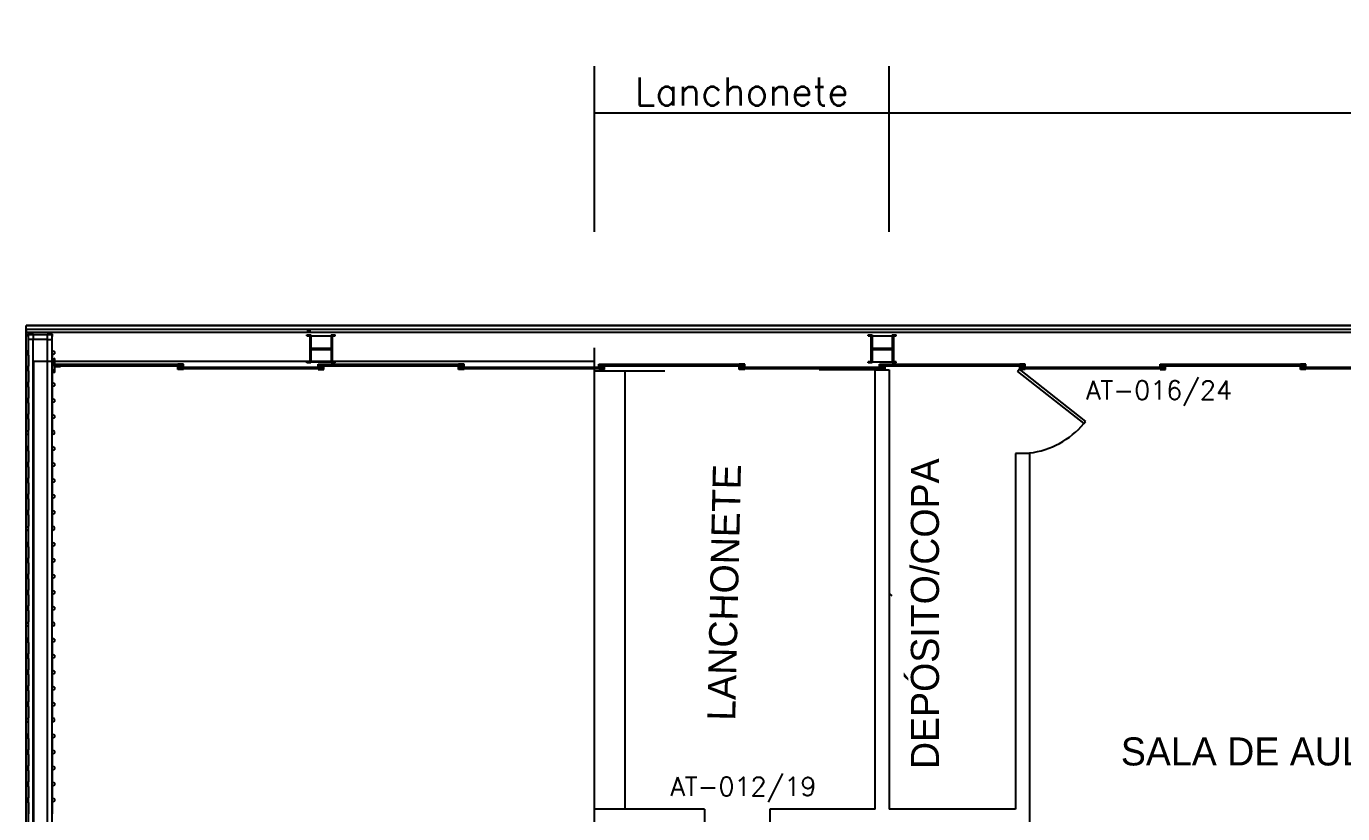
# Model space of a CAD drawing. Header units: millimetres. Extents: x 3281 to 3401, y 1379 to 1410.
# Drawn here: x 3281.09 to 3295.16, y 1401.58 to 1410 of the extents above; entities that cross this region are included whole.
import ezdxf
from ezdxf.enums import TextEntityAlignment as Align

# ---------------------------------------------------------------- set-up
doc = ezdxf.new("R2010")
doc.units = ezdxf.units.MM
for name, color, linetype in [('3', 2, 'Continuous'), ('ENDEREÇO', 2, 'Continuous'), ('MATRIZ', 2, 'Continuous'), ('MATRIZ-1', 1, 'Continuous'), ('TEXTO', 2, 'Continuous'), ('TEXTO-CENTRO-CUSTO', 2, 'Continuous')]:
    doc.layers.add(name, color=color, linetype=linetype)
doc.styles.add('FONTE', font='FONTE.shx', dxfattribs={"height": 0.4})
doc.styles.add('ROMANS', font='simplex.shx', dxfattribs={"height": 0.3})
doc.styles.add('UNB-100', font='simplex.shx', dxfattribs={"height": 0.2})
doc.dimstyles.new('1', dxfattribs={"dimtxt": 0.3, "dimasz": 0.18, "dimexe": 0.5, "dimexo": 1, "dimgap": 0.08, "dimtad": 1, "dimdec": 4, "dimzin": 12, "dimdsep": 46, "dimtxsty": 'ROMANS', "dimblk1": 'NONE', "dimblk2": 'NONE', "dimsah": 1, "dimcen": 0, "dimclrd": 2, "dimclre": 2, "dimclrt": 2, "dimadec": 0, "dimazin": 0, "dimtfac": 1, "dimtdec": 4, "dimtofl": 0, "dimtmove": 2, "dimatfit": 3, "dimldrblk": 'NONE', "dimfxl": 1, "dimtolj": 1, "dimtzin": 4, "dimarcsym": 0})

# ---------------------------------------------------------------- blocks, each defined once
blk = doc.blocks.new('*D33')
at = {"layer": 'DEFPOINTS', "color": 0, "linetype": 'Continuous', "transparency": 16777216}
for p in [(3290.313, 1409.069), (3290.313, 1406.799), (3338.322, 1406.799)]:
    blk.add_point(p, dxfattribs=at)
at = {"layer": 'TEXTO-CENTRO-CUSTO', "color": 2, "linetype": 'Continuous', "lineweight": -2, "transparency": 16777216}
for p, q in [((3290.313, 1407.799), (3290.313, 1409.569)), ((3338.322, 1407.799), (3338.322, 1409.569)), ((3338.322, 1409.069), (3290.313, 1409.069))]:
    blk.add_line(p, q, dxfattribs=at)
at = {"layer": 'TEXTO-CENTRO-CUSTO', "color": 2, "linetype": 'Continuous', "transparency": 16777216, "insert": (3314.318, 1409.299), "char_height": 0.3, "attachment_point": 5, "style": 'ROMANS'}
blk.add_mtext('\\A1;Salas de Aula', dxfattribs=at)
blk = doc.blocks.new('_NONE')
at = {"color": 0, "linetype": 'ByBlock'}
blk.add_circle((0, 0), 0.25, dxfattribs=at)
blk = doc.blocks.new('*D34')
at = {"layer": 'DEFPOINTS', "color": 0, "linetype": 'Continuous', "transparency": 16777216}
for p in [(3287.164, 1409.069), (3287.164, 1406.799), (3290.313, 1406.799)]:
    blk.add_point(p, dxfattribs=at)
at = {"layer": 'TEXTO-CENTRO-CUSTO', "color": 2, "linetype": 'Continuous', "lineweight": -2, "transparency": 16777216}
for p, q in [((3287.164, 1407.799), (3287.164, 1409.569)), ((3290.313, 1407.799), (3290.313, 1409.569)), ((3290.313, 1409.069), (3287.164, 1409.069))]:
    blk.add_line(p, q, dxfattribs=at)
at = {"layer": 'TEXTO-CENTRO-CUSTO', "color": 2, "linetype": 'Continuous', "transparency": 16777216, "insert": (3288.739, 1409.299), "char_height": 0.3, "attachment_point": 5, "style": 'ROMANS'}
blk.add_mtext('\\A1;Lanchonete', dxfattribs=at)

msp = doc.modelspace()

# ---------------------------------------------------------------- linework, layer by layer
msp.add_line((3287.16446, 1406.31487), (3287.16446, 1406.55773))
msp.add_lwpolyline([(3281.08946, 1406.79859), (3401.38888, 1406.79859), (3401.38888, 1382.29859), (3281.08946, 1382.29859)], close=True)
at = {"layer": 'MATRIZ'}
for p, q in [((3287.16446, 1401.62597), (3287.16446, 1406.31487)), ((3287.16446, 1406.31487), (3287.48946, 1406.31487)), ((3287.48946, 1406.31487), (3287.48946, 1401.62597)), ((3287.48946, 1406.31487), (3287.91446, 1406.31487)), ((3290.16446, 1406.32418), (3289.56446, 1406.32418)), ((3290.16446, 1401.62597), (3290.16446, 1406.32418)), ((3290.16446, 1406.32418), (3290.31446, 1406.32418)), ((3290.31446, 1406.32418), (3290.31446, 1401.62597)), ((3291.68607, 1406.30573), (3291.7046, 1406.32933)), ((3291.68607, 1406.30573), (3292.39434, 1405.74975)), ((3291.7046, 1406.32933), (3292.41287, 1405.77335)), ((3292.39434, 1405.74975), (3292.41287, 1405.77335)), ((3291.81446, 1405.42965), (3291.66446, 1405.42829)), ((3291.66446, 1405.42829), (3291.66446, 1401.62597)), ((3291.81446, 1405.42965), (3291.81446, 1397.48479)), ((3290.3442, 1403.90888), (3290.32266, 1403.92976)), ((3287.16446, 1396.4287), (3287.16446, 1401.62597)), ((3288.33946, 1401.62597), (3287.16446, 1401.62597)), ((3288.33946, 1401.62597), (3288.33946, 1401.47597)), ((3289.03946, 1401.62597), (3289.03946, 1401.47597)), ((3290.16446, 1401.62597), (3289.03946, 1401.62597)), ((3291.66446, 1401.62597), (3290.31446, 1401.62597))]:
    msp.add_line(p, q, dxfattribs=at)
at = {"layer": 'MATRIZ', "color": 1}
msp.add_arc((3291.7046, 1406.33001), 0.90136, 277.001161, 319.927057, dxfattribs=at)
at = {"layer": 'MATRIZ-1'}
for p, q in [((3281.08946, 1382.29859), (3281.08946, 1406.79859)), ((3401.38888, 1406.79859), (3281.08946, 1406.79859)), ((3363.73388, 1406.75343), (3281.08946, 1406.75343)), ((3281.08946, 1406.75343), (3281.08946, 1406.72131)), ((3363.73388, 1406.72343), (3281.08946, 1406.72343)), ((3281.15746, 1406.72131), (3281.08946, 1406.72131)), ((3281.10293, 1406.67935), (3281.10293, 1406.70535)), ((3281.15746, 1406.70535), (3281.10293, 1406.70535)), ((3281.11446, 1406.64935), (3281.11446, 1406.69935)), ((3281.36446, 1406.69935), (3281.11446, 1406.69935)), ((3281.15746, 1406.70535), (3281.15746, 1406.72131)), ((3281.16446, 1406.64935), (3281.16446, 1406.69935)), ((3281.32046, 1406.72253), (3281.29646, 1406.72253)), ((3281.32146, 1406.72253), (3281.29646, 1406.72253)), ((3281.31446, 1406.64935), (3281.31446, 1406.69935)), ((3281.32146, 1406.70535), (3281.32146, 1406.72253)), ((3281.32146, 1406.70535), (3281.37041, 1406.70535)), ((3281.36446, 1406.70335), (3281.36446, 1406.70335)), ((3281.36446, 1406.70335), (3281.36446, 1406.70335)), ((3281.36446, 1406.64935), (3281.36446, 1406.69935)), ((3281.37041, 1406.67935), (3281.37041, 1406.70535)), ((3284.08946, 1406.74859), (3284.13146, 1406.74859)), ((3284.08946, 1406.69859), (3284.13146, 1406.69859)), ((3284.08946, 1406.68659), (3284.08946, 1406.69859)), ((3284.13146, 1406.69859), (3284.13146, 1406.39859)), ((3284.34746, 1406.69859), (3284.38946, 1406.69859)), ((3284.34746, 1406.69859), (3284.34746, 1406.39859)), ((3284.38946, 1406.68659), (3284.38946, 1406.69859)), ((3290.08946, 1406.68659), (3290.08946, 1406.69859)), ((3290.08946, 1406.69859), (3290.13146, 1406.69859)), ((3290.13146, 1406.69859), (3290.13146, 1406.39859)), ((3290.34746, 1406.69859), (3290.34746, 1406.39859)), ((3290.34746, 1406.69859), (3290.38946, 1406.69859)), ((3290.38946, 1406.68659), (3290.38946, 1406.69859)), ((3281.11446, 1406.53213), (3281.11446, 1406.65293)), ((3281.16446, 1406.64935), (3281.11446, 1406.64935)), ((3281.11446, 1391.28016), (3281.11446, 1406.60393)), ((3281.16413, 1391.33016), (3281.16413, 1406.64935)), ((3281.31446, 1406.64935), (3281.16446, 1406.64935)), ((3281.31413, 1391.33016), (3281.31413, 1406.64935)), ((3281.31446, 1406.64935), (3281.36446, 1406.64935)), ((3281.36446, 1391.28016), (3281.36446, 1406.64935)), ((3281.36446, 1406.42059), (3281.36446, 1406.64935)), ((3281.36446, 1406.53213), (3281.36446, 1406.64935)), ((3284.08946, 1406.68659), (3284.11946, 1406.68659)), ((3284.11946, 1406.68659), (3284.11946, 1406.41059)), ((3284.13146, 1406.68659), (3284.34746, 1406.68659)), ((3284.35946, 1406.68659), (3284.38946, 1406.68659)), ((3284.35946, 1406.68659), (3284.35946, 1406.41059)), ((3290.08946, 1406.68659), (3290.11946, 1406.68659)), ((3290.11946, 1406.68659), (3290.11946, 1406.41059)), ((3290.13146, 1406.68659), (3290.34746, 1406.68659)), ((3290.35946, 1406.68659), (3290.35946, 1406.41059)), ((3290.35946, 1406.68659), (3290.38946, 1406.68659)), ((3281.11446, 1406.53213), (3281.08946, 1406.51963)), ((3281.08946, 1406.51963), (3281.08946, 1406.49463)), ((3281.08946, 1406.49463), (3281.11446, 1406.48213)), ((3281.11446, 1406.48213), (3281.11446, 1406.36167)), ((3281.36446, 1406.53213), (3281.38946, 1406.51963)), ((3281.38946, 1406.49463), (3281.36446, 1406.48213)), ((3281.36446, 1406.48213), (3281.36446, 1406.36167)), ((3281.36446, 1406.43981), (3281.38946, 1406.43981)), ((3281.36446, 1406.43981), (3281.36446, 1406.41481)), ((3281.38946, 1406.51963), (3281.38946, 1406.49463)), ((3281.39446, 1406.44481), (3281.38946, 1406.44481)), ((3281.38946, 1406.29481), (3281.38946, 1406.44481)), ((3281.38946, 1406.41481), (3281.38946, 1406.43981)), ((3281.39446, 1406.29481), (3281.39446, 1406.44481)), ((3284.13146, 1406.55459), (3284.34746, 1406.55459)), ((3284.13146, 1406.54259), (3284.34746, 1406.54259)), ((3290.13146, 1406.55459), (3290.34746, 1406.55459)), ((3290.13146, 1406.54259), (3290.34746, 1406.54259)), ((3281.11446, 1406.36167), (3281.08946, 1406.34917)), ((3281.08946, 1406.34917), (3281.08946, 1406.32417)), ((3281.08946, 1406.32417), (3281.11446, 1406.31167)), ((3281.11446, 1406.31167), (3281.11446, 1406.19053)), ((3281.36446, 1406.41481), (3281.38946, 1406.41481)), ((3281.36446, 1406.32474), (3281.38946, 1406.32474)), ((3281.36446, 1406.32474), (3281.36446, 1406.29974)), ((3281.36446, 1406.29974), (3281.38946, 1406.29974)), ((3281.36446, 1406.29974), (3281.36446, 1406.19053)), ((3281.38946, 1406.29974), (3281.38946, 1406.32474)), ((3281.39446, 1406.29481), (3281.38946, 1406.29481)), ((3281.39446, 1406.38481), (3281.45446, 1406.38481)), ((3281.39446, 1406.35481), (3281.39446, 1406.38481)), ((3281.45446, 1406.35481), (3281.39446, 1406.35481)), ((3281.40146, 1406.37925), (3281.40146, 1406.36325)), ((3282.76246, 1406.37925), (3281.40146, 1406.37925)), ((3282.74946, 1406.36325), (3281.40146, 1406.36325)), ((3282.76246, 1406.36325), (3281.40146, 1406.36325)), ((3282.76946, 1406.38625), (3282.70946, 1406.38625)), ((3282.70946, 1406.35625), (3282.76946, 1406.35625)), ((3282.70946, 1406.32625), (3282.70946, 1406.35625)), ((3282.76946, 1406.32625), (3282.70946, 1406.32625)), ((3284.26246, 1406.34925), (3282.71646, 1406.34925)), ((3282.71646, 1406.34925), (3282.71646, 1406.33325)), ((3284.26246, 1406.33325), (3282.71646, 1406.33325)), ((3282.76246, 1406.36325), (3282.76246, 1406.37925)), ((3282.76946, 1406.35625), (3282.76946, 1406.38625)), ((3284.08946, 1406.39859), (3284.08946, 1406.41059)), ((3284.11946, 1406.41059), (3284.08946, 1406.41059)), ((3284.13146, 1406.39859), (3284.08946, 1406.39859)), ((3284.13146, 1406.41059), (3284.34746, 1406.41059)), ((3284.20946, 1406.38625), (3284.26946, 1406.38625)), ((3284.20946, 1406.35625), (3284.20946, 1406.38625)), ((3284.26946, 1406.35625), (3284.20946, 1406.35625)), ((3284.20946, 1406.32625), (3284.26946, 1406.32625)), ((3284.21646, 1406.36325), (3284.21646, 1406.37925)), ((3285.76246, 1406.37925), (3284.21646, 1406.37925)), ((3285.76246, 1406.36325), (3284.21646, 1406.36325)), ((3284.26246, 1406.34925), (3284.26246, 1406.33325)), ((3284.26946, 1406.32625), (3284.26946, 1406.35625)), ((3284.38946, 1406.39859), (3284.34746, 1406.39859)), ((3284.38946, 1406.41059), (3284.35946, 1406.41059)), ((3284.38946, 1406.39859), (3284.38946, 1406.41059)), ((3285.76946, 1406.38625), (3285.70946, 1406.38625)), ((3285.70946, 1406.35625), (3285.76946, 1406.35625)), ((3285.70946, 1406.32625), (3285.70946, 1406.35625)), ((3285.76946, 1406.32625), (3285.70946, 1406.32625)), ((3285.71646, 1406.34925), (3285.71646, 1406.33325)), ((3287.26246, 1406.34925), (3285.71646, 1406.34925)), ((3287.26246, 1406.33325), (3285.71646, 1406.33325)), ((3285.76246, 1406.36325), (3285.76246, 1406.37925)), ((3285.76946, 1406.35625), (3285.76946, 1406.38625)), ((3287.20946, 1406.38625), (3287.26946, 1406.38625)), ((3287.20946, 1406.35625), (3287.20946, 1406.38625)), ((3287.26946, 1406.35625), (3287.20946, 1406.35625)), ((3287.20946, 1406.32625), (3287.26946, 1406.32625)), ((3288.76246, 1406.37925), (3287.21646, 1406.37925)), ((3287.21646, 1406.36325), (3287.21646, 1406.37925)), ((3288.76246, 1406.36325), (3287.21646, 1406.36325)), ((3287.26246, 1406.34925), (3287.26246, 1406.33325)), ((3287.26946, 1406.32625), (3287.26946, 1406.35625)), ((3288.76946, 1406.38625), (3288.70946, 1406.38625)), ((3288.70946, 1406.35625), (3288.76946, 1406.35625)), ((3288.70946, 1406.32625), (3288.70946, 1406.35625)), ((3288.76946, 1406.32625), (3288.70946, 1406.32625)), ((3288.71646, 1406.34925), (3288.71646, 1406.33325)), ((3290.26246, 1406.34925), (3288.71646, 1406.34925)), ((3290.26246, 1406.33325), (3288.71646, 1406.33325)), ((3288.76246, 1406.36325), (3288.76246, 1406.37925)), ((3288.76946, 1406.35625), (3288.76946, 1406.38625)), ((3290.11946, 1406.41059), (3290.08946, 1406.41059)), ((3290.08946, 1406.39859), (3290.08946, 1406.41059)), ((3290.13146, 1406.39859), (3290.08946, 1406.39859)), ((3290.13146, 1406.41059), (3290.34746, 1406.41059)), ((3290.20946, 1406.38625), (3290.26946, 1406.38625)), ((3290.20946, 1406.35625), (3290.20946, 1406.38625)), ((3290.26946, 1406.35625), (3290.20946, 1406.35625)), ((3290.20946, 1406.32625), (3290.26946, 1406.32625)), ((3290.21646, 1406.36325), (3290.21646, 1406.37925)), ((3291.76246, 1406.37925), (3290.21646, 1406.37925)), ((3291.76246, 1406.36325), (3290.21646, 1406.36325)), ((3290.26246, 1406.34925), (3290.26246, 1406.33325)), ((3290.26946, 1406.32625), (3290.26946, 1406.35625)), ((3290.38946, 1406.39859), (3290.34746, 1406.39859)), ((3290.38946, 1406.41059), (3290.35946, 1406.41059)), ((3290.38946, 1406.39859), (3290.38946, 1406.41059)), ((3291.76946, 1406.38625), (3291.70946, 1406.38625)), ((3291.70946, 1406.35625), (3291.76946, 1406.35625)), ((3291.70946, 1406.32625), (3291.70946, 1406.35625)), ((3291.76946, 1406.32625), (3291.70946, 1406.32625)), ((3293.26246, 1406.34925), (3291.71646, 1406.34925)), ((3291.71646, 1406.34925), (3291.71646, 1406.33325)), ((3293.26246, 1406.33325), (3291.71646, 1406.33325)), ((3291.76246, 1406.36325), (3291.76246, 1406.37925)), ((3291.76946, 1406.35625), (3291.76946, 1406.38625)), ((3293.20946, 1406.38625), (3293.26946, 1406.38625)), ((3293.20946, 1406.35625), (3293.20946, 1406.38625)), ((3293.26946, 1406.35625), (3293.20946, 1406.35625)), ((3293.20946, 1406.32625), (3293.26946, 1406.32625)), ((3294.76246, 1406.37925), (3293.21646, 1406.37925)), ((3293.21646, 1406.36325), (3293.21646, 1406.37925)), ((3294.76246, 1406.36325), (3293.21646, 1406.36325)), ((3293.26246, 1406.34925), (3293.26246, 1406.33325)), ((3293.26946, 1406.32625), (3293.26946, 1406.35625)), ((3294.76946, 1406.38625), (3294.70946, 1406.38625)), ((3294.70946, 1406.35625), (3294.76946, 1406.35625)), ((3294.70946, 1406.32625), (3294.70946, 1406.35625)), ((3294.76946, 1406.32625), (3294.70946, 1406.32625)), ((3296.26246, 1406.34925), (3294.71646, 1406.34925)), ((3294.71646, 1406.34925), (3294.71646, 1406.33325)), ((3296.26246, 1406.33325), (3294.71646, 1406.33325)), ((3294.76246, 1406.36325), (3294.76246, 1406.37925)), ((3294.76946, 1406.35625), (3294.76946, 1406.38625)), ((3281.11446, 1406.19053), (3281.08946, 1406.17803)), ((3281.08946, 1406.17803), (3281.08946, 1406.15303)), ((3281.08946, 1406.15303), (3281.11446, 1406.14053)), ((3281.11446, 1406.14053), (3281.11446, 1406.01973)), ((3281.36446, 1406.27059), (3281.36446, 1406.19053)), ((3281.36446, 1406.19053), (3281.38946, 1406.17803)), ((3281.38946, 1406.15303), (3281.36446, 1406.14053)), ((3281.36446, 1406.14053), (3281.36446, 1406.01973)), ((3281.38946, 1406.17803), (3281.38946, 1406.15303)), ((3281.11446, 1406.01973), (3281.08946, 1406.00723)), ((3281.08946, 1406.00723), (3281.08946, 1405.98223)), ((3281.36446, 1406.01973), (3281.38946, 1406.00723)), ((3281.38946, 1406.00723), (3281.38946, 1405.98223)), ((3281.08946, 1405.98223), (3281.11446, 1405.96973)), ((3281.11446, 1405.96973), (3281.11446, 1405.84893)), ((3281.38946, 1405.98223), (3281.36446, 1405.96973)), ((3281.36446, 1405.96973), (3281.36446, 1405.84893)), ((3281.11446, 1405.84893), (3281.08946, 1405.83643)), ((3281.08946, 1405.83643), (3281.08946, 1405.81143)), ((3281.08946, 1405.81143), (3281.11446, 1405.79893)), ((3281.11446, 1405.79893), (3281.11446, 1405.67813)), ((3281.36446, 1405.84893), (3281.38946, 1405.83643)), ((3281.38946, 1405.81143), (3281.36446, 1405.79893)), ((3281.36446, 1405.79893), (3281.36446, 1405.67813)), ((3281.38946, 1405.83643), (3281.38946, 1405.81143)), ((3281.08946, 1405.66563), (3281.11446, 1405.67813)), ((3281.08946, 1405.64063), (3281.08946, 1405.66563)), ((3281.08946, 1405.64063), (3281.11446, 1405.62813)), ((3281.11446, 1405.50733), (3281.11446, 1405.62813)), ((3281.38946, 1405.66563), (3281.36446, 1405.67813)), ((3281.38946, 1405.64063), (3281.36446, 1405.62813)), ((3281.36446, 1405.50733), (3281.36446, 1405.62813)), ((3281.38946, 1405.64063), (3281.38946, 1405.66563)), ((3281.11446, 1405.50733), (3281.08946, 1405.49483)), ((3281.08946, 1405.49483), (3281.08946, 1405.46983)), ((3281.08946, 1405.46983), (3281.11446, 1405.45733)), ((3281.11446, 1405.45733), (3281.11446, 1405.33687)), ((3281.36446, 1405.50733), (3281.38946, 1405.49483)), ((3281.38946, 1405.46983), (3281.36446, 1405.45733)), ((3281.36446, 1405.45733), (3281.36446, 1405.33687)), ((3281.38946, 1405.49483), (3281.38946, 1405.46983)), ((3281.11446, 1405.33687), (3281.08946, 1405.32437)), ((3281.08946, 1405.32437), (3281.08946, 1405.29937)), ((3281.08946, 1405.29937), (3281.11446, 1405.28687)), ((3281.36446, 1405.33687), (3281.38946, 1405.32437)), ((3281.38946, 1405.29937), (3281.36446, 1405.28687)), ((3281.38946, 1405.32437), (3281.38946, 1405.29937)), ((3281.11446, 1405.16573), (3281.08946, 1405.15323)), ((3281.08946, 1405.15323), (3281.08946, 1405.12823)), ((3281.11446, 1405.28687), (3281.11446, 1405.16573)), ((3281.36446, 1405.28687), (3281.36446, 1405.16573)), ((3281.36446, 1405.16573), (3281.38946, 1405.15323)), ((3281.38946, 1405.15323), (3281.38946, 1405.12823)), ((3281.08946, 1405.12823), (3281.11446, 1405.11573)), ((3281.11446, 1405.11573), (3281.11446, 1404.99493)), ((3281.38946, 1405.12823), (3281.36446, 1405.11573)), ((3281.36446, 1405.11573), (3281.36446, 1404.99493)), ((3281.11446, 1404.99493), (3281.08946, 1404.98243)), ((3281.08946, 1404.98243), (3281.08946, 1404.95743)), ((3281.08946, 1404.95743), (3281.11446, 1404.94493)), ((3281.11446, 1404.94493), (3281.11446, 1404.82413)), ((3281.36446, 1404.99493), (3281.38946, 1404.98243)), ((3281.38946, 1404.95743), (3281.36446, 1404.94493)), ((3281.36446, 1404.94493), (3281.36446, 1404.82413)), ((3281.38946, 1404.98243), (3281.38946, 1404.95743)), ((3281.11446, 1404.82413), (3281.08946, 1404.81163)), ((3281.08946, 1404.81163), (3281.08946, 1404.78663)), ((3281.08946, 1404.78663), (3281.11446, 1404.77413)), ((3281.11446, 1404.77413), (3281.11446, 1404.65333)), ((3281.36446, 1404.82413), (3281.38946, 1404.81163)), ((3281.38946, 1404.78663), (3281.36446, 1404.77413)), ((3281.36446, 1404.77413), (3281.36446, 1404.65333)), ((3281.38946, 1404.81163), (3281.38946, 1404.78663)), ((3281.08946, 1404.64083), (3281.11446, 1404.65333)), ((3281.08946, 1404.61583), (3281.08946, 1404.64083)), ((3281.08946, 1404.61583), (3281.11446, 1404.60333)), ((3281.11446, 1404.48253), (3281.11446, 1404.60333)), ((3281.38946, 1404.64083), (3281.36446, 1404.65333)), ((3281.38946, 1404.61583), (3281.36446, 1404.60333)), ((3281.36446, 1404.48253), (3281.36446, 1404.60333)), ((3281.38946, 1404.61583), (3281.38946, 1404.64083)), ((3281.11446, 1404.48253), (3281.08946, 1404.47003)), ((3281.08946, 1404.47003), (3281.08946, 1404.44503)), ((3281.36446, 1404.48253), (3281.38946, 1404.47003)), ((3281.38946, 1404.47003), (3281.38946, 1404.44503)), ((3281.08946, 1404.44503), (3281.11446, 1404.43253)), ((3281.11446, 1404.31207), (3281.08946, 1404.29957)), ((3281.11446, 1404.43253), (3281.11446, 1404.31207)), ((3281.38946, 1404.44503), (3281.36446, 1404.43253)), ((3281.36446, 1404.43253), (3281.36446, 1404.31207)), ((3281.36446, 1404.31207), (3281.38946, 1404.29957)), ((3281.08946, 1404.29957), (3281.08946, 1404.27457)), ((3281.08946, 1404.27457), (3281.11446, 1404.26207)), ((3281.11446, 1404.26207), (3281.11446, 1404.14093)), ((3281.38946, 1404.27457), (3281.36446, 1404.26207)), ((3281.36446, 1404.26207), (3281.36446, 1404.14093)), ((3281.38946, 1404.29957), (3281.38946, 1404.27457)), ((3281.11446, 1404.14093), (3281.08946, 1404.12843)), ((3281.08946, 1404.12843), (3281.08946, 1404.10343)), ((3281.08946, 1404.10343), (3281.11446, 1404.09093)), ((3281.11446, 1404.09093), (3281.11446, 1403.97013)), ((3281.36446, 1404.14093), (3281.38946, 1404.12843)), ((3281.38946, 1404.10343), (3281.36446, 1404.09093)), ((3281.36446, 1404.09093), (3281.36446, 1403.97013)), ((3281.38946, 1404.12843), (3281.38946, 1404.10343)), ((3281.11446, 1403.97013), (3281.08946, 1403.95763)), ((3281.08946, 1403.95763), (3281.08946, 1403.93263)), ((3281.08946, 1403.93263), (3281.11446, 1403.92013)), ((3281.11446, 1403.92013), (3281.11446, 1403.79933)), ((3281.36446, 1403.97013), (3281.38946, 1403.95763)), ((3281.38946, 1403.93263), (3281.36446, 1403.92013)), ((3281.36446, 1403.92013), (3281.36446, 1403.79933)), ((3281.38946, 1403.95763), (3281.38946, 1403.93263)), ((3281.11446, 1403.79933), (3281.08946, 1403.78683)), ((3281.08946, 1403.78683), (3281.08946, 1403.76183)), ((3281.08946, 1403.76183), (3281.11446, 1403.74933)), ((3281.11446, 1403.74933), (3281.11446, 1403.62853)), ((3281.36446, 1403.79933), (3281.38946, 1403.78683)), ((3281.38946, 1403.76183), (3281.36446, 1403.74933)), ((3281.36446, 1403.74933), (3281.36446, 1403.62853)), ((3281.38946, 1403.78683), (3281.38946, 1403.76183)), ((3281.08946, 1403.61603), (3281.11446, 1403.62853)), ((3281.08946, 1403.59103), (3281.08946, 1403.61603)), ((3281.38946, 1403.61603), (3281.36446, 1403.62853)), ((3281.38946, 1403.59103), (3281.38946, 1403.61603)), ((3281.08946, 1403.59103), (3281.11446, 1403.57853)), ((3281.11446, 1403.45773), (3281.11446, 1403.57853)), ((3281.38946, 1403.59103), (3281.36446, 1403.57853)), ((3281.36446, 1403.45773), (3281.36446, 1403.57853)), ((3281.11446, 1403.45773), (3281.08946, 1403.44523)), ((3281.08946, 1403.44523), (3281.08946, 1403.42023)), ((3281.08946, 1403.42023), (3281.11446, 1403.40773)), ((3281.11446, 1403.40773), (3281.11446, 1403.28727)), ((3281.36446, 1403.45773), (3281.38946, 1403.44523)), ((3281.38946, 1403.42023), (3281.36446, 1403.40773)), ((3281.36446, 1403.40773), (3281.36446, 1403.28727)), ((3281.38946, 1403.44523), (3281.38946, 1403.42023)), ((3281.11446, 1403.28727), (3281.08946, 1403.27477)), ((3281.08946, 1403.27477), (3281.08946, 1403.24977)), ((3281.08946, 1403.24977), (3281.11446, 1403.23727)), ((3281.11446, 1403.23727), (3281.11446, 1403.11613)), ((3281.36446, 1403.28727), (3281.38946, 1403.27477)), ((3281.38946, 1403.24977), (3281.36446, 1403.23727)), ((3281.36446, 1403.23727), (3281.36446, 1403.11613)), ((3281.38946, 1403.27477), (3281.38946, 1403.24977)), ((3281.11446, 1403.11613), (3281.08946, 1403.10363)), ((3281.08946, 1403.10363), (3281.08946, 1403.07863)), ((3281.08946, 1403.07863), (3281.11446, 1403.06613)), ((3281.11446, 1403.06613), (3281.11446, 1402.94533)), ((3281.36446, 1403.11613), (3281.38946, 1403.10363)), ((3281.38946, 1403.07863), (3281.36446, 1403.06613)), ((3281.36446, 1403.06613), (3281.36446, 1402.94533)), ((3281.38946, 1403.10363), (3281.38946, 1403.07863)), ((3281.11446, 1402.94533), (3281.08946, 1402.93283)), ((3281.08946, 1402.93283), (3281.08946, 1402.90783)), ((3281.08946, 1402.90783), (3281.11446, 1402.89533)), ((3281.36446, 1402.94533), (3281.38946, 1402.93283)), ((3281.38946, 1402.90783), (3281.36446, 1402.89533)), ((3281.38946, 1402.93283), (3281.38946, 1402.90783)), ((3281.11446, 1402.77453), (3281.08946, 1402.76203)), ((3281.08946, 1402.76203), (3281.08946, 1402.73703)), ((3281.11446, 1402.89533), (3281.11446, 1402.77453)), ((3281.36446, 1402.89533), (3281.36446, 1402.77453)), ((3281.36446, 1402.77453), (3281.38946, 1402.76203)), ((3281.38946, 1402.76203), (3281.38946, 1402.73703)), ((3281.08946, 1402.73703), (3281.11446, 1402.72453)), ((3281.11446, 1402.72453), (3281.11446, 1402.60373)), ((3281.38946, 1402.73703), (3281.36446, 1402.72453)), ((3281.36446, 1402.72453), (3281.36446, 1402.60373)), ((3281.08946, 1402.59123), (3281.11446, 1402.60373)), ((3281.08946, 1402.56623), (3281.08946, 1402.59123)), ((3281.08946, 1402.56623), (3281.11446, 1402.55373)), ((3281.11446, 1402.43293), (3281.11446, 1402.55373)), ((3281.38946, 1402.59123), (3281.36446, 1402.60373)), ((3281.38946, 1402.56623), (3281.36446, 1402.55373)), ((3281.36446, 1402.43293), (3281.36446, 1402.55373)), ((3281.38946, 1402.56623), (3281.38946, 1402.59123)), ((3281.11446, 1402.43293), (3281.08946, 1402.42043)), ((3281.08946, 1402.42043), (3281.08946, 1402.39543)), ((3281.08946, 1402.39543), (3281.11446, 1402.38293)), ((3281.11446, 1402.38293), (3281.11446, 1402.26247)), ((3281.36446, 1402.43293), (3281.38946, 1402.42043)), ((3281.38946, 1402.39543), (3281.36446, 1402.38293)), ((3281.36446, 1402.38293), (3281.36446, 1402.26247)), ((3281.38946, 1402.42043), (3281.38946, 1402.39543)), ((3281.11446, 1402.26247), (3281.08946, 1402.24997)), ((3281.08946, 1402.24997), (3281.08946, 1402.22497)), ((3281.08946, 1402.22497), (3281.11446, 1402.21247)), ((3281.11446, 1402.21247), (3281.11446, 1402.09133)), ((3281.36446, 1402.26247), (3281.38946, 1402.24997)), ((3281.38946, 1402.22497), (3281.36446, 1402.21247)), ((3281.36446, 1402.21247), (3281.36446, 1402.09133)), ((3281.38946, 1402.24997), (3281.38946, 1402.22497)), ((3281.11446, 1402.09133), (3281.08946, 1402.07883)), ((3281.08946, 1402.07883), (3281.08946, 1402.05383)), ((3281.08946, 1402.05383), (3281.11446, 1402.04133)), ((3281.36446, 1402.09133), (3281.38946, 1402.07883)), ((3281.38946, 1402.05383), (3281.36446, 1402.04133)), ((3281.38946, 1402.07883), (3281.38946, 1402.05383)), ((3281.11446, 1401.92053), (3281.08946, 1401.90803)), ((3281.11446, 1402.04133), (3281.11446, 1401.92053)), ((3281.36446, 1402.04133), (3281.36446, 1401.92053)), ((3281.36446, 1401.92053), (3281.38946, 1401.90803)), ((3281.08946, 1401.90803), (3281.08946, 1401.88303)), ((3281.08946, 1401.88303), (3281.11446, 1401.87053)), ((3281.11446, 1401.87053), (3281.11446, 1401.74973)), ((3281.38946, 1401.88303), (3281.36446, 1401.87053)), ((3281.36446, 1401.87053), (3281.36446, 1401.74973)), ((3281.38946, 1401.90803), (3281.38946, 1401.88303)), ((3281.11446, 1401.74973), (3281.08946, 1401.73723)), ((3281.08946, 1401.73723), (3281.08946, 1401.71223)), ((3281.08946, 1401.71223), (3281.11446, 1401.69973)), ((3281.11446, 1401.69973), (3281.11446, 1401.57893)), ((3281.36446, 1401.74973), (3281.38946, 1401.73723)), ((3281.38946, 1401.71223), (3281.36446, 1401.69973)), ((3281.36446, 1401.69973), (3281.36446, 1401.57893)), ((3281.38946, 1401.73723), (3281.38946, 1401.71223))]:
    msp.add_line(p, q, dxfattribs=at)
at = {"layer": 'MATRIZ-1', "color": 1}
for p, q in [((3281.16494, 1406.41467), (3281.16494, 1382.69458)), ((3287.16415, 1406.41467), (3281.16494, 1406.41467))]:
    msp.add_line(p, q, dxfattribs=at)

# ---------------------------------------------------------------- texts
at = {"layer": '3', "style": 'FONTE'}
for s, rotation, p in [('LANCHONETE', 88.696345, (3288.73007, 1405.31152)), ('DEPÓSITO/COPA', 90, (3290.84582, 1405.37738))]:
    msp.add_text(s, height=0.3, rotation=rotation, dxfattribs=at).set_placement(p, align=Align.RIGHT)
msp.add_text('SALA DE AULA', height=0.3, dxfattribs=at).set_placement((3295.64464, 1402.0944), align=Align.RIGHT)
at = {"layer": 'ENDEREÇO', "style": 'UNB-100'}
msp.add_text('AT-012/19', height=0.2, dxfattribs=at).set_placement((3289.53482, 1401.76944), align=Align.RIGHT)
at = {"layer": 'TEXTO', "style": 'UNB-100'}
msp.add_text('AT-016/24', height=0.2, dxfattribs=at).set_placement((3293.97881, 1406.00632), align=Align.RIGHT)

# ---------------------------------------------------------------- dimensions: what is measured, and where the dimension line sits
at = {"layer": 'TEXTO-CENTRO-CUSTO', "linetype": 'Continuous'}
for base, p1, p2, text, picture, middle in [((3290.31323, 1409.06851), (3338.32184, 1406.79859), (3290.31323, 1406.79859), 'Salas de Aula', '*D33', (3314.31753, 1409.29851)), ((3287.16415, 1409.06851), (3290.31323, 1406.79859), (3287.16415, 1406.79859), 'Lanchonete', '*D34', (3288.73869, 1409.29851))]:
    dim = msp.add_linear_dim(base=base, p1=p1, p2=p2, text=text, dimstyle='1', dxfattribs=at)
    dim.commit()
    dim.dimension.update_dxf_attribs({"geometry": picture, "text_midpoint": middle})

doc.saveas('drawing.dxf')
